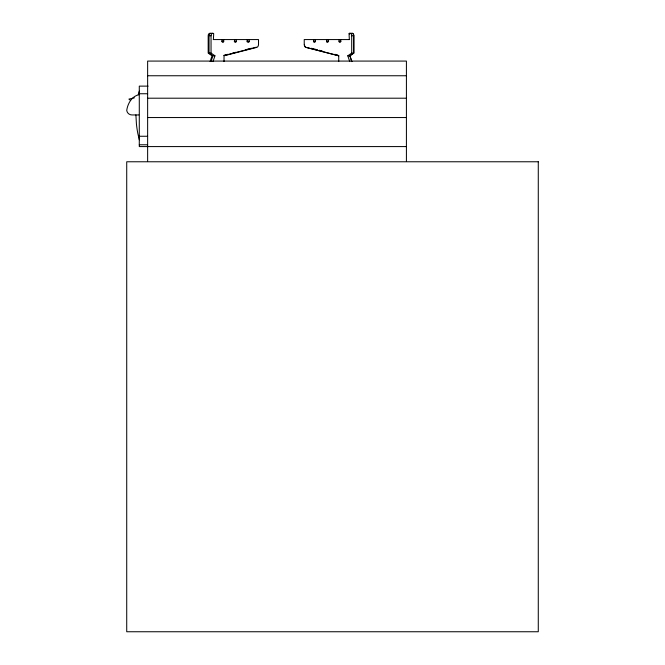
<?xml version="1.0" encoding="UTF-8"?>
<svg xmlns="http://www.w3.org/2000/svg" width="665" height="665" viewBox="0 0 665 665"><rect width="100%" height="100%" fill="white"/><g stroke="black" fill="none" stroke-linecap="round" stroke-linejoin="round"><path stroke-width="1" d="M138.254 94.546L139.284 91.138M210.115 61.579L212.052 55.802L208.178 53.084L208.178 35.744A2.494 1.754 -90 0 1 210.813 33.583M210.988 61.579L212.941 55.802L214.945 55.802L213 61.579M349.748 61.579L347.795 55.802L351.694 53.084L353.705 53.084L353.705 35.744A2.494 1.771 -90 0 0 351.053 33.583M347.795 55.802L349.798 55.802L353.705 53.084M134.372 97.846L128.894 99.102L130.415 100.299M224.08 55.544L255.111 47.506M223.972 55.303L227.879 54.297M232.767 53.042L235.701 52.286M245.476 49.767L251.337 48.262M138.902 94.738C131.786 96.234 127.688 103.649 126.732 110.357A5.262 5.262 0 0 0 131.961 114.945L138.835 114.945M212.941 55.802L209.043 53.084L209.043 35.744L211.046 35.744A2.494 1.771 -90 0 1 213.698 33.583L213.39 39.568M349.349 39.568L349.042 33.583A2.494 1.771 -90 0 1 351.694 35.744L353.705 35.744M213.307 39.568L258.519 39.568L258.519 44.355A3.15 2.236 90 0 1 256.283 47.506L224.022 55.802L224.022 61.579M349.599 39.568L304.229 39.568L304.229 44.355A3.15 2.236 -90 0 0 306.465 47.506L338.726 55.802L338.726 61.579M221.711 41.205L223.714 41.205L223.714 39.568M234.213 41.205L236.216 41.205L236.216 39.568M247.056 41.804A1.189 0.84 -90 0 0 247.172 41.205L249.175 41.205L249.175 39.568M313.564 39.568L313.564 41.205L315.576 41.205M326.523 39.568L326.523 41.205L328.535 41.205A1.189 0.84 -90 0 0 328.56 41.513M339.025 39.568L339.025 41.205L341.037 41.205M209.043 53.084L211.046 53.084L214.945 55.802M147.638 75.752L406.415 75.752M148.129 86.126L139.284 86.126L139.284 146.583L406.415 146.583M139.284 93.748L147.638 93.748M147.638 98.204L406.415 98.204M147.638 117.547L406.415 117.547M139.284 136.258L147.638 136.258M139.284 144.779L147.638 144.779M311.403 48.262L317.272 49.767M319.225 50.274L322.317 51.03M334.869 54.297L337.795 55.054M338.884 55.802L306.623 47.506A3.15 2.236 -90 0 1 304.387 44.355M349.507 34.006L349.2 33.583A2.494 1.771 -90 0 1 350.97 33.583M351.91 61.579L349.965 55.802L353.863 53.084L353.863 35.744A2.494 1.771 -90 0 0 351.211 33.583M349.798 55.802L351.752 61.579M139.284 139.808L137.846 133.565A108.486 108.486 0 0 1 136.425 123.948L135.893 114.879M406.415 161.254L406.415 61.08L147.638 61.08L147.638 161.254M351.694 35.744L351.694 53.084M340.713 39.568L340.713 41.205A1.189 0.84 -90 0 1 339.873 42.394A1.189 0.84 -90 0 1 339.025 41.205M328.535 39.568L328.535 41.205M328.211 39.568L328.211 41.205A1.189 0.84 -90 0 1 327.371 42.394A1.189 0.84 -90 0 1 326.523 41.205M315.252 39.568L315.252 41.205A1.189 0.84 -90 0 1 314.412 42.394A1.189 0.84 -90 0 1 313.564 41.205M247.488 39.568L247.488 41.205A1.189 0.84 -90 0 0 248.336 42.394A1.189 0.84 -90 0 0 249.175 41.205M247.172 39.568L247.172 41.205M234.529 39.568L234.529 41.205A1.189 0.84 -90 0 0 235.377 42.394A1.189 0.84 -90 0 0 236.216 41.205M222.027 39.568L222.027 41.205A1.189 0.84 90 0 0 222.875 42.394A1.189 0.84 90 0 0 223.714 41.205M211.046 35.744L211.046 53.084M209.043 35.744A2.494 1.771 -90 0 1 211.694 33.583M256.216 47.082A3.15 2.219 90 0 1 255.684 47.398M211.071 33.583A2.494 1.754 -90 0 1 212.833 33.583M538.276 161.77L126.724 161.77L126.724 631.75L538.276 631.75L538.276 161.77"/></g></svg>
